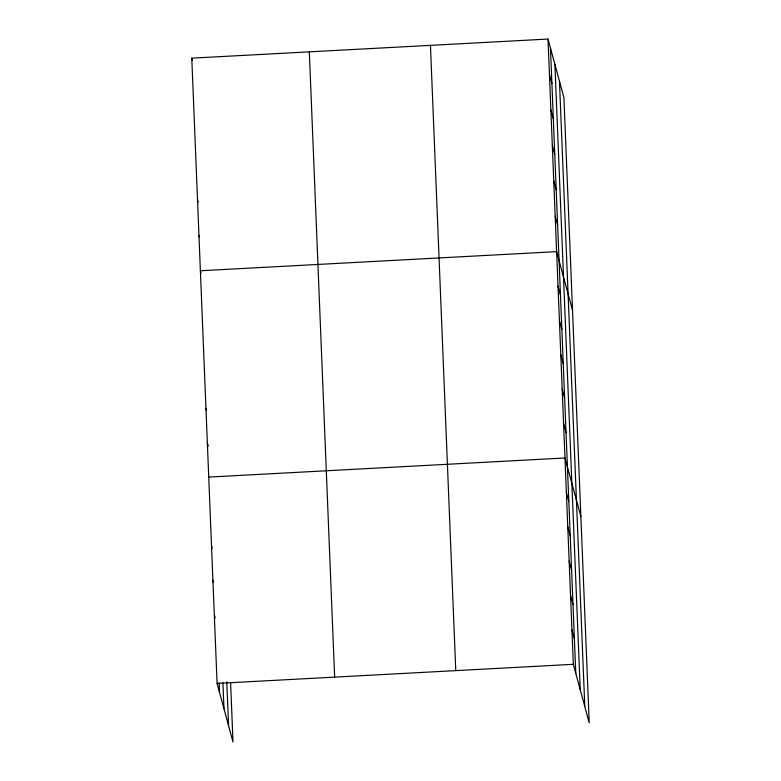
<?xml version="1.0" encoding="UTF-8"?>
<svg xmlns="http://www.w3.org/2000/svg" width="781" height="781" viewBox="0 0 781 781"><rect width="100%" height="100%" fill="white"/><g stroke="black" fill="none" stroke-linecap="round" stroke-linejoin="round"><path stroke-width="1.17" d="M230.59 682.653L232.992 741.95L217.089 683.424L191.775 58.155L548.008 39.05L563.911 97.576L589.225 722.845L573.332 664.319L548.008 39.05M208.732 477.084L564.975 457.978L580.869 516.505M217.089 683.424L573.332 664.319M549.443 74.478L551.903 83.538M550.878 109.916L553.338 118.966M552.313 145.344L554.774 154.404M553.749 180.782L556.209 189.832M555.184 216.21L557.644 225.26M572.522 310.164L556.619 251.638L200.375 270.753L200.99 273.018M558.005 286.031L560.465 295.081M559.401 320.425L561.861 329.475M560.797 354.808L563.257 363.868M562.183 389.202L564.643 398.251M563.579 423.585L566.04 432.645M566.362 492.372L568.822 501.422M567.758 526.755L570.218 535.815M569.154 561.148L571.614 570.208M570.54 595.542L573 604.592M571.936 629.925L574.396 638.985M191.775 58.155L192.39 60.42M197.515 199.887L198.13 202.152M198.94 235.315L199.555 237.58M205.95 408.307L206.565 410.572M207.346 442.7L208.263 446.097M211.524 545.87L212.139 548.135M212.91 580.254L213.525 582.519M214.609 615.779L215.224 618.044M559.469 81.253L584.793 706.512M554.9 64.432L580.224 689.701M550.468 48.11L575.792 673.368M430.448 45.357L455.772 670.625M309.325 51.849L334.649 677.117M226.783 681.745L228.56 725.627M222.927 682.721L223.991 708.806M219.168 682.994L219.549 692.483"/></g></svg>
